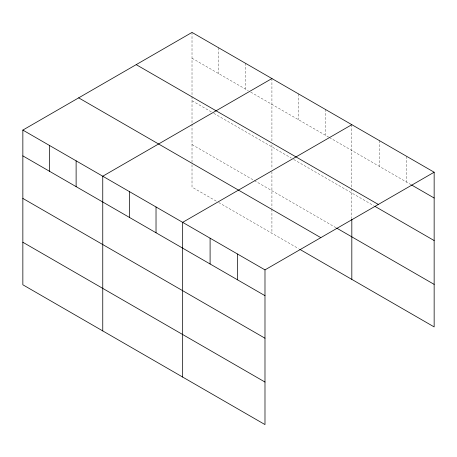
<?xml version="1.0" encoding="UTF-8"?>
<svg xmlns="http://www.w3.org/2000/svg" width="457" height="457" viewBox="0 0 457 457"><rect width="100%" height="100%" fill="white"/><g stroke="black" fill="none" stroke-linecap="round" stroke-linejoin="round"><path stroke-width="0.34" stroke-dasharray="2.29 1.71" d="M192.014 58.216L248.311 90.72M250.733 92.12L328.823 137.203M329.428 137.551L410.974 184.634M192.014 100.757L211.385 111.936M213.807 113.336L291.292 158.071M293.708 159.47L373.775 205.696M192.014 144.583L253.761 180.229M254.36 180.578L336.084 227.763M216.23 201.103L192.014 187.119L192.014 163.018M218.646 202.497L298.552 248.631M406.707 156.368L406.707 182.172M379.264 140.528L379.264 166.325M351.821 124.681L351.821 188.055M351.821 188.77L351.821 218.469M325.19 109.303L325.19 135.106M298.552 93.931L298.552 119.728M271.921 78.553L271.921 141.927M271.921 144.76L271.921 168.804M271.921 171.626L271.921 208.438M271.921 209.146L271.921 233.253M245.283 63.175L245.283 88.972M218.646 47.796L218.646 73.594M192.014 32.418L192.014 95.793M192.014 96.501L192.014 122.67M192.014 124.081L192.014 162.309"/><path stroke-width="0.69" d="M22.85 130.085L264.986 269.881L264.986 424.582L22.85 284.785L22.85 130.085L192.014 32.418L434.15 172.215L434.15 326.915L299.763 249.328M271.921 78.553L102.756 176.213L102.756 330.919M351.821 124.681L182.663 222.348L182.663 377.054M264.986 269.881L434.15 172.215M411.586 184.988L434.15 198.012M136.192 64.648L378.327 204.445M374.997 206.398L434.15 240.553M336.689 228.112L434.15 284.38M78.673 97.855L320.808 237.651M22.85 155.883L264.986 295.679M22.85 198.418L264.986 338.214M22.85 242.25L264.986 382.046M351.821 219.177L351.821 279.387M237.543 254.035L237.543 279.833M210.1 238.194L210.1 263.992M156.026 206.97L156.026 232.773M129.388 191.592L129.388 217.395M76.119 160.841L76.119 186.639M49.487 145.463L49.487 171.261"/></g></svg>
